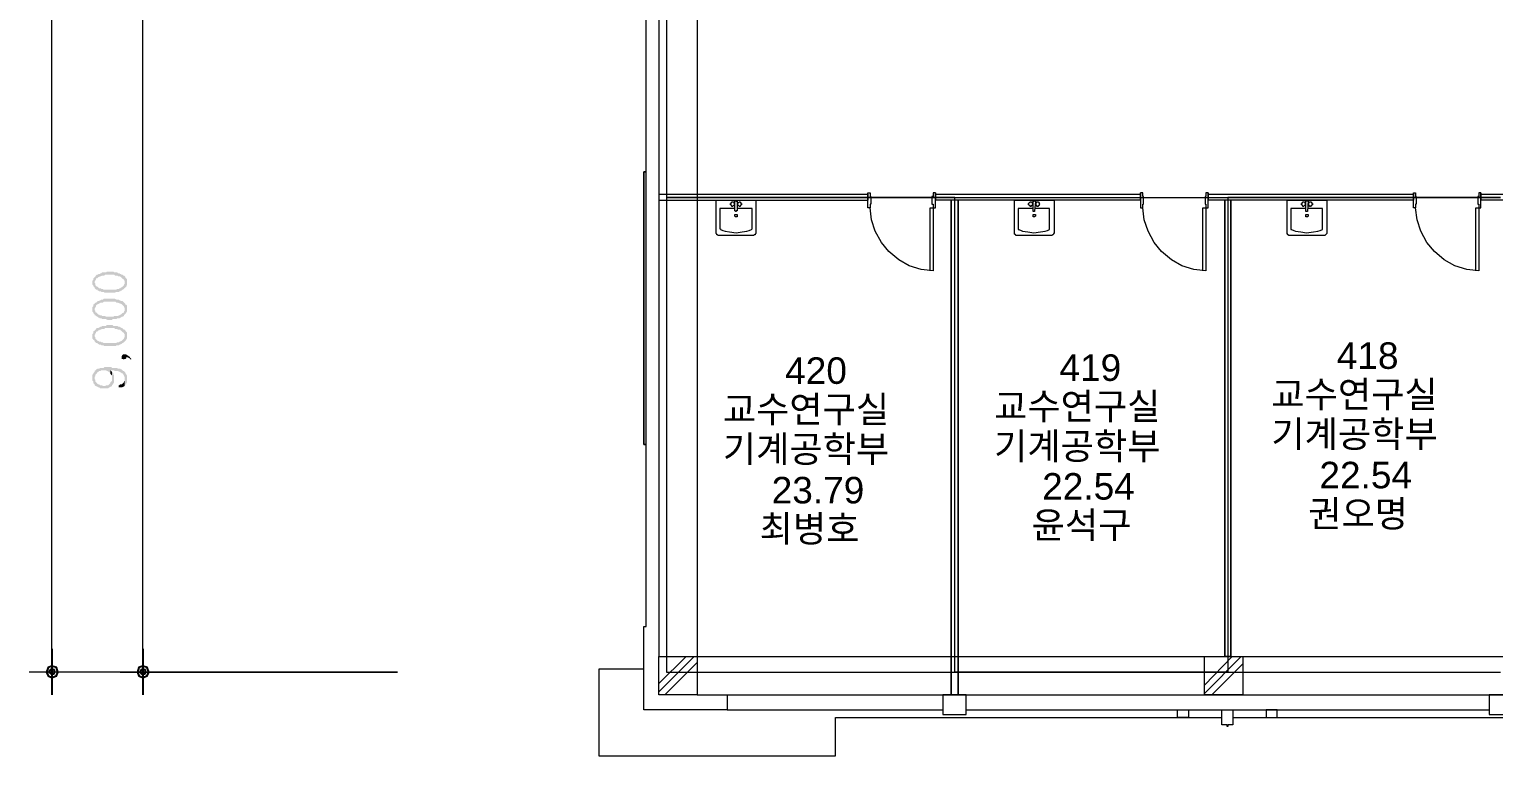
# Model space of a CAD drawing. Header units: millimetres. Extents: x -750 to 99069, y 12094 to 66109.
# Drawn here: x 2666 to 21988, y 15712 to 25295 of the extents above; entities that cross this region are included whole.
import ezdxf

# ---------------------------------------------------------------- set-up
doc = ezdxf.new("R2010")
doc.units = ezdxf.units.MM
for name, color, linetype in [('PDF_문자', 7, 'Continuous'), ('PDF_솔리드 채우기', 7, 'Continuous'), ('PDF_형상', 7, 'Continuous')]:
    doc.layers.add(name, color=color, linetype=linetype)
doc.styles.add('PDF 맑은고딕Semilight', font='Arial.ttf')

msp = doc.modelspace()

# ---------------------------------------------------------------- hatches: boundary and pattern name
at = {"layer": 'PDF_솔리드 채우기', "transparency": 33554559}
for points in [[(3499, 21958), (3499, 21948), (3499, 21938), (3499, 21928), (3509, 21918), (3509, 21908), (3519, 21898), (3529, 21889), (3529, 21879), (3539, 21869), (3548, 21859), (3568, 21859), (3568, 21849), (3578, 21849), (3588, 21839), (3598, 21839), (3608, 21839), (3618, 21829), (3628, 21829), (3648, 21829), (3658, 21819), (3667, 21819), (3677, 21819), (3697, 21819), (3707, 21819), (3717, 21819), (3727, 21819), (3747, 21819), (3757, 21819), (3767, 21819), (3786, 21819), (3796, 21819), (3806, 21829), (3816, 21829), (3826, 21829), (3846, 21829), (3856, 21839), (3866, 21839), (3876, 21849), (3886, 21849), (3886, 21849), (3895, 21859), (3915, 21869), (3915, 21879), (3925, 21879), (3925, 21958), (3925, 21948), (3925, 21938), (3915, 21928), (3915, 21918), (3905, 21908), (3895, 21898), (3886, 21889), (3876, 21889), (3866, 21879), (3856, 21879), (3846, 21869), (3836, 21869), (3826, 21869), (3806, 21859), (3796, 21859), (3786, 21859), (3777, 21859), (3757, 21859), (3747, 21859), (3737, 21859), (3727, 21859), (3717, 21859), (3697, 21859), (3687, 21859), (3677, 21859), (3667, 21859), (3648, 21859), (3638, 21869), (3628, 21869), (3618, 21869), (3608, 21879), (3598, 21879), (3588, 21879), (3578, 21889), (3568, 21898), (3558, 21898), (3548, 21908), (3539, 21918), (3539, 21928), (3539, 21938), (3529, 21948), (3529, 21958), (3529, 22027), (3519, 22017), (3509, 22008), (3509, 21998), (3509, 21988), (3499, 21978), (3499, 21968)], [(3529, 22027), (3529, 21958), (3529, 21968), (3539, 21978), (3539, 21988), (3548, 21998), (3548, 22008), (3558, 22008), (3568, 22017), (3578, 22027), (3588, 22027), (3598, 22037), (3608, 22037), (3628, 22047), (3638, 22047), (3648, 22047), (3658, 22047), (3667, 22057), (3687, 22057), (3697, 22057), (3707, 22057), (3727, 22057), (3727, 22057), (3747, 22057), (3757, 22057), (3767, 22057), (3786, 22057), (3796, 22047), (3806, 22047), (3816, 22047), (3826, 22047), (3836, 22037), (3856, 22037), (3866, 22037), (3866, 22027), (3876, 22027), (3886, 22017), (3895, 22008), (3905, 21998), (3915, 21998), (3915, 21988), (3925, 21978), (3925, 21968), (3925, 21958), (3925, 21879), (3935, 21889), (3945, 21898), (3945, 21908), (3955, 21918), (3955, 21928), (3955, 21938), (3955, 21948), (3955, 21958), (3955, 21968), (3955, 21978), (3955, 21988), (3955, 21998), (3945, 22008), (3935, 22017), (3935, 22027), (3925, 22037), (3915, 22047), (3905, 22047), (3895, 22057), (3886, 22057), (3876, 22067), (3866, 22067), (3856, 22077), (3846, 22077), (3836, 22077), (3826, 22087), (3816, 22087), (3796, 22087), (3786, 22087), (3777, 22097), (3767, 22097), (3747, 22097), (3737, 22097), (3727, 22097), (3717, 22097), (3697, 22097), (3687, 22097), (3677, 22087), (3667, 22087), (3648, 22087), (3638, 22087), (3628, 22087), (3618, 22077), (3608, 22077), (3598, 22067), (3588, 22067), (3578, 22067), (3568, 22057), (3558, 22057), (3548, 22047), (3539, 22037)], [(3499, 21601), (3499, 21591), (3499, 21581), (3499, 21571), (3509, 21561), (3509, 21551), (3519, 21542), (3529, 21532), (3529, 21522), (3539, 21522), (3548, 21512), (3568, 21502), (3568, 21502), (3578, 21492), (3588, 21492), (3598, 21482), (3608, 21482), (3618, 21482), (3628, 21472), (3648, 21472), (3658, 21472), (3667, 21472), (3677, 21472), (3697, 21462), (3707, 21462), (3717, 21462), (3727, 21462), (3747, 21462), (3757, 21462), (3767, 21472), (3786, 21472), (3796, 21472), (3806, 21472), (3816, 21472), (3826, 21482), (3846, 21482), (3856, 21482), (3866, 21492), (3876, 21492), (3886, 21502), (3886, 21502), (3895, 21502), (3915, 21512), (3915, 21522), (3925, 21532), (3925, 21601), (3925, 21591), (3925, 21581), (3915, 21571), (3915, 21561), (3905, 21551), (3895, 21551), (3886, 21542), (3876, 21532), (3866, 21532), (3856, 21522), (3846, 21522), (3836, 21512), (3826, 21512), (3806, 21512), (3796, 21512), (3786, 21512), (3777, 21502), (3757, 21502), (3747, 21502), (3737, 21502), (3727, 21502), (3717, 21502), (3697, 21502), (3687, 21502), (3677, 21502), (3667, 21512), (3648, 21512), (3638, 21512), (3628, 21512), (3618, 21522), (3608, 21522), (3598, 21522), (3588, 21532), (3578, 21532), (3568, 21542), (3558, 21551), (3548, 21561), (3539, 21561), (3539, 21571), (3539, 21581), (3529, 21591), (3529, 21601), (3529, 21680), (3519, 21670), (3509, 21661), (3509, 21651), (3509, 21641), (3499, 21631), (3499, 21621), (3499, 21611)], [(3529, 21680), (3529, 21601), (3529, 21611), (3539, 21621), (3539, 21631), (3548, 21641), (3548, 21651), (3558, 21661), (3568, 21670), (3578, 21670), (3588, 21680), (3598, 21680), (3608, 21690), (3628, 21690), (3638, 21690), (3648, 21700), (3658, 21700), (3667, 21700), (3687, 21700), (3697, 21700), (3707, 21700), (3727, 21700), (3727, 21700), (3747, 21700), (3757, 21700), (3767, 21700), (3786, 21700), (3796, 21700), (3806, 21700), (3816, 21690), (3826, 21690), (3836, 21690), (3856, 21680), (3866, 21680), (3866, 21680), (3876, 21670), (3886, 21670), (3895, 21661), (3905, 21651), (3915, 21641), (3915, 21631), (3925, 21621), (3925, 21611), (3925, 21601), (3925, 21532), (3935, 21542), (3945, 21551), (3945, 21561), (3955, 21571), (3955, 21581), (3955, 21591), (3955, 21601), (3955, 21601), (3955, 21611), (3955, 21631), (3955, 21641), (3955, 21651), (3945, 21661), (3935, 21661), (3935, 21670), (3925, 21680), (3915, 21690), (3905, 21700), (3895, 21710), (3886, 21710), (3876, 21710), (3866, 21720), (3856, 21720), (3846, 21730), (3836, 21730), (3826, 21730), (3816, 21730), (3796, 21740), (3786, 21740), (3777, 21740), (3767, 21740), (3747, 21740), (3737, 21740), (3727, 21740), (3717, 21740), (3697, 21740), (3687, 21740), (3677, 21740), (3667, 21740), (3648, 21740), (3638, 21730), (3628, 21730), (3618, 21730), (3608, 21720), (3598, 21720), (3588, 21710), (3578, 21710), (3568, 21710), (3558, 21700), (3548, 21690), (3539, 21690)], [(3499, 21254), (3499, 21244), (3499, 21234), (3499, 21214), (3509, 21204), (3509, 21195), (3519, 21195), (3529, 21185), (3529, 21175), (3539, 21165), (3548, 21155), (3568, 21155), (3568, 21145), (3578, 21145), (3588, 21135), (3598, 21135), (3608, 21135), (3618, 21125), (3628, 21125), (3648, 21125), (3658, 21115), (3667, 21115), (3677, 21115), (3697, 21115), (3707, 21115), (3717, 21115), (3727, 21115), (3747, 21115), (3757, 21115), (3767, 21115), (3786, 21115), (3796, 21115), (3806, 21115), (3816, 21125), (3826, 21125), (3846, 21125), (3856, 21135), (3866, 21135), (3876, 21145), (3886, 21145), (3886, 21145), (3895, 21155), (3915, 21165), (3915, 21165), (3925, 21175), (3925, 21254), (3925, 21244), (3925, 21234), (3915, 21224), (3915, 21214), (3905, 21204), (3895, 21195), (3886, 21185), (3876, 21185), (3866, 21175), (3856, 21175), (3846, 21165), (3836, 21165), (3826, 21165), (3806, 21155), (3796, 21155), (3786, 21155), (3777, 21155), (3757, 21155), (3747, 21155), (3737, 21155), (3727, 21155), (3717, 21155), (3697, 21155), (3687, 21155), (3677, 21155), (3667, 21155), (3648, 21155), (3638, 21165), (3628, 21165), (3618, 21165), (3608, 21175), (3598, 21175), (3588, 21175), (3578, 21185), (3568, 21185), (3558, 21195), (3548, 21204), (3539, 21214), (3539, 21224), (3539, 21234), (3529, 21244), (3529, 21254), (3529, 21323), (3519, 21314), (3509, 21304), (3509, 21294), (3509, 21284), (3499, 21274), (3499, 21264)], [(3529, 21323), (3529, 21254), (3529, 21264), (3539, 21274), (3539, 21284), (3548, 21294), (3548, 21304), (3558, 21304), (3568, 21314), (3578, 21323), (3588, 21323), (3598, 21333), (3608, 21333), (3628, 21343), (3638, 21343), (3648, 21343), (3658, 21343), (3667, 21353), (3687, 21353), (3697, 21353), (3707, 21353), (3727, 21353), (3727, 21353), (3747, 21353), (3757, 21353), (3767, 21353), (3786, 21353), (3796, 21343), (3806, 21343), (3816, 21343), (3826, 21343), (3836, 21333), (3856, 21333), (3866, 21333), (3866, 21323), (3876, 21323), (3886, 21314), (3895, 21304), (3905, 21294), (3915, 21294), (3915, 21284), (3925, 21274), (3925, 21264), (3925, 21254), (3925, 21175), (3935, 21185), (3945, 21195), (3945, 21204), (3955, 21214), (3955, 21224), (3955, 21234), (3955, 21244), (3955, 21254), (3955, 21264), (3955, 21274), (3955, 21284), (3955, 21294), (3945, 21304), (3935, 21314), (3935, 21323), (3925, 21333), (3915, 21333), (3905, 21343), (3895, 21353), (3886, 21353), (3876, 21363), (3866, 21363), (3856, 21373), (3846, 21373), (3836, 21373), (3826, 21383), (3816, 21383), (3796, 21383), (3786, 21383), (3777, 21383), (3767, 21393), (3747, 21393), (3737, 21393), (3727, 21393), (3717, 21393), (3697, 21393), (3687, 21393), (3677, 21383), (3667, 21383), (3648, 21383), (3638, 21383), (3628, 21383), (3618, 21373), (3608, 21373), (3598, 21363), (3588, 21363), (3578, 21353), (3568, 21353), (3558, 21353), (3548, 21343), (3539, 21333)], [(3886, 20976), (3886, 20957), (3886, 20947), (3895, 20947), (3905, 20947), (3915, 20937), (3915, 20937), (3925, 20947), (3935, 20947), (3935, 20947), (3945, 20957), (3945, 20967), (3945, 20976), (3955, 20967), (3975, 20967), (3975, 20957), (3985, 20957), (3995, 20947), (4005, 20937), (4005, 20937), (4014, 20947), (4005, 20957), (3995, 20967), (3995, 20976), (3985, 20976), (3975, 20986), (3965, 20996), (3955, 20996), (3945, 21006), (3935, 21006), (3915, 21006), (3915, 21006), (3905, 21006), (3895, 20996), (3895, 20996), (3886, 20986)], [(3499, 20699), (3499, 20689), (3499, 20669), (3499, 20659), (3509, 20649), (3509, 20639), (3509, 20629), (3519, 20620), (3529, 20610), (3529, 20600), (3539, 20590), (3548, 20590), (3558, 20580), (3568, 20580), (3578, 20570), (3588, 20570), (3598, 20560), (3608, 20560), (3618, 20560), (3638, 20560), (3648, 20560), (3658, 20560), (3667, 20560), (3677, 20560), (3697, 20560), (3707, 20560), (3717, 20570), (3727, 20570), (3737, 20580), (3747, 20580), (3757, 20590), (3757, 20600), (3757, 20600), (3767, 20610), (3777, 20620), (3777, 20629), (3786, 20639), (3786, 20649), (3786, 20669), (3786, 20679), (3786, 20679), (3786, 20699), (3786, 20709), (3786, 20719), (3786, 20729), (3777, 20739), (3777, 20758), (3777, 20758), (3767, 20768), (3757, 20778), (3757, 20689), (3757, 20679), (3757, 20669), (3757, 20659), (3747, 20649), (3737, 20639), (3737, 20629), (3727, 20620), (3727, 20620), (3717, 20610), (3707, 20600), (3697, 20600), (3687, 20600), (3667, 20590), (3658, 20590), (3648, 20590), (3638, 20590), (3628, 20600), (3608, 20600), (3598, 20600), (3588, 20610), (3578, 20610), (3568, 20620), (3558, 20620), (3558, 20629), (3548, 20639), (3539, 20649), (3539, 20659), (3539, 20669), (3529, 20679), (3529, 20699), (3529, 20788), (3529, 20778), (3519, 20768), (3509, 20758), (3509, 20748), (3499, 20739), (3499, 20729), (3499, 20719)], [(3529, 20788), (3529, 20699), (3529, 20709), (3539, 20719), (3539, 20729), (3539, 20739), (3548, 20748), (3558, 20758), (3558, 20768), (3568, 20768), (3578, 20778), (3588, 20788), (3598, 20788), (3608, 20788), (3618, 20798), (3628, 20798), (3648, 20798), (3648, 20798), (3667, 20798), (3677, 20798), (3687, 20788), (3697, 20788), (3707, 20778), (3717, 20778), (3727, 20768), (3737, 20758), (3737, 20798), (3747, 20798), (3767, 20798), (3777, 20798), (3796, 20788), (3806, 20788), (3816, 20788), (3836, 20788), (3846, 20778), (3856, 20778), (3856, 20778), (3866, 20768), (3876, 20768), (3886, 20758), (3895, 20758), (3905, 20748), (3905, 20739), (3915, 20729), (3915, 20719), (3925, 20709), (3925, 20699), (3925, 20679), (3925, 20679), (3925, 20600), (3935, 20600), (3935, 20610), (3945, 20610), (3945, 20620), (3955, 20639), (3955, 20649), (3955, 20659), (3955, 20669), (3955, 20679), (3955, 20699), (3955, 20709), (3955, 20719), (3955, 20729), (3945, 20739), (3945, 20748), (3935, 20758), (3935, 20768), (3925, 20778), (3915, 20788), (3905, 20788), (3895, 20798), (3895, 20798), (3886, 20808), (3876, 20808), (3876, 20808), (3866, 20818), (3856, 20818), (3846, 20818), (3836, 20818), (3826, 20828), (3806, 20828), (3796, 20828), (3786, 20828), (3767, 20828), (3757, 20828), (3747, 20838), (3727, 20838), (3707, 20838), (3697, 20838), (3687, 20838), (3667, 20838), (3658, 20838), (3648, 20828), (3628, 20828), (3618, 20828), (3608, 20828), (3588, 20818), (3578, 20818), (3568, 20818), (3558, 20808), (3548, 20808), (3548, 20798), (3539, 20798)], [(3737, 20758), (3737, 20748), (3747, 20739), (3757, 20729), (3757, 20719), (3757, 20709), (3757, 20689), (3757, 20778), (3747, 20788), (3737, 20798), (3737, 20798)], [(3846, 20590), (3846, 20580), (3846, 20570), (3856, 20570), (3866, 20570), (3876, 20570), (3886, 20570), (3905, 20580), (3915, 20580), (3925, 20590), (3925, 20600), (3925, 20679), (3925, 20669), (3925, 20659), (3915, 20649), (3915, 20639), (3905, 20629), (3905, 20629), (3895, 20620), (3886, 20610), (3876, 20610), (3866, 20610), (3856, 20600), (3846, 20600)]]:
    msp.add_hatch(color=256, dxfattribs=at).paths.add_polyline_path(points)

# ---------------------------------------------------------------- linework, layer by layer
at = {"layer": 'PDF_형상', "lineweight": 5}
for points in [[(22078, 37463), (18271, 37463), (15227, 37463), (15227, 30514), (15227, 28511), (11073, 28511), (11073, 23078), (11073, 16813), (14880, 16813), (18479, 16813), (22078, 16813)], [(2964, 16971), (2964, 37057)], [(22078, 25557), (18429, 25557), (18429, 30514), (18271, 30514), (15227, 30514), (15227, 28511), (11073, 28511), (11073, 23078), (14880, 23078), (18479, 23078), (22078, 23078)], [(11876, 16317), (10776, 16317), (10776, 17417), (10805, 17417), (10805, 26667), (10974, 26667)], [(11172, 26667), (10974, 26667), (10974, 17021)], [(11480, 25715), (11480, 26211), (10974, 26211), (10974, 25715), (11480, 25715), (11480, 17021), (90266, 17021), (90266, 26112)], [(4163, 16971), (4163, 25666)], [(10974, 23039), (13730, 23039), (13730, 23138)], [(10974, 23118), (13730, 23118), (13730, 23039)], [(22078, 23078), (18479, 23078), (18479, 16813), (14880, 16813), (14880, 23078), (11073, 23078), (11073, 16813), (14880, 16813), (14880, 23078), (18479, 23078), (18479, 16813), (22078, 16813)], [(11985, 23039), (11995, 23039), (11995, 23029), (12005, 23029), (12005, 23019), (12005, 22900), (11995, 22900), (11995, 22890), (11985, 22890), (11985, 22900), (11975, 22900), (11975, 23019), (11975, 23029), (11985, 23029), (11985, 23039), (11995, 23039)], [(14622, 23138), (14622, 23039), (14622, 23118), (17329, 23118), (17329, 23039), (14622, 23039)], [(14920, 16515), (14920, 23039), (14831, 23039), (14831, 16515)], [(14920, 23039), (14920, 16515), (14831, 16515), (14831, 23039)], [(17329, 23039), (17329, 23138), (17329, 22939), (17359, 22939), (17359, 22989), (17369, 22989), (17369, 23088), (17359, 23088), (17359, 23138), (17329, 23138)], [(20928, 23138), (20928, 23039), (18221, 23039), (18221, 23118), (20928, 23118), (20928, 23039)], [(18221, 23138), (18221, 23039)], [(18519, 17021), (18519, 23039), (18439, 23039), (18439, 17021)], [(18519, 23039), (18519, 17021), (18439, 17021), (18439, 23039)], [(21820, 23138), (21820, 23039), (21820, 23118), (24526, 23118), (24526, 23039), (21820, 23039)], [(11975, 22930), (11777, 22930), (11777, 22662), (11787, 22662), (11787, 22652), (11817, 22642), (11846, 22632), (11906, 22622), (11995, 22612), (12074, 22622), (12134, 22632), (12164, 22642), (12193, 22652), (12203, 22662), (12203, 22930), (12005, 22930)], [(14553, 22107), (14553, 22939), (14593, 22939), (14593, 22107), (14434, 22126), (14275, 22176), (14137, 22255), (14008, 22364), (13909, 22483), (13829, 22632), (13780, 22781), (13760, 22939)], [(15911, 22930), (15713, 22930), (15713, 22662), (15713, 22652), (15723, 22652), (15753, 22642), (15772, 22632), (15842, 22622), (15921, 22612), (16010, 22622), (16070, 22632), (16100, 22642), (16129, 22652), (16129, 22662), (16129, 22930), (15941, 22930)], [(18152, 22107), (18152, 22939), (18191, 22939), (18191, 22107), (18033, 22126), (17874, 22176), (17735, 22255), (17606, 22364), (17507, 22483), (17428, 22632), (17378, 22781), (17359, 22939)], [(19510, 22930), (19312, 22930), (19312, 22662), (19312, 22652), (19322, 22652), (19351, 22642), (19371, 22632), (19441, 22622), (19520, 22612), (19609, 22622), (19669, 22632), (19698, 22642), (19728, 22652), (19728, 22662), (19728, 22930), (19540, 22930)], [(21750, 22107), (21750, 22939), (21790, 22939), (21790, 22107), (21632, 22126), (21473, 22176), (21334, 22255), (21205, 22364), (21106, 22483), (21027, 22632), (20977, 22781), (20957, 22939)], [(11440, 17021), (10974, 16555)], [(11331, 17021), (10974, 16664)], [(18657, 17021), (18172, 16535)], [(18538, 17021), (18172, 16644)], [(3866, 16813), (7524, 16813), (2666, 16813)], [(10776, 16852), (10181, 16852), (10181, 15712), (13304, 15712), (13304, 16218), (18400, 16218)], [(11480, 16942), (11053, 16515)], [(18677, 16922), (18271, 16515)], [(11480, 16515), (11876, 16515), (11876, 16317), (14721, 16317)], [(11876, 16515), (75464, 16515), (75811, 16515)], [(15029, 16317), (21929, 16317)], [(18548, 16218), (25597, 16218)]]:
    msp.add_lwpolyline(points, dxfattribs=at)
for points in [[(10805, 19817), (10776, 19817), (10776, 23415), (10805, 23415), (10776, 23415), (10776, 19817)], [(11727, 22612), (11727, 23039), (12253, 23039), (12253, 22612), (12253, 22602), (12243, 22592), (12243, 22583), (12233, 22583), (12223, 22573), (12213, 22573), (11767, 22573), (11757, 22573), (11747, 22583), (11737, 22583), (11737, 22592), (11727, 22602)], [(11916, 22989), (11916, 22999), (11926, 22999), (11926, 23009), (11936, 23009), (11936, 23019), (11946, 23019), (11956, 23019), (11956, 23009), (11965, 23009), (11965, 22999), (11975, 22989), (11965, 22979), (11965, 22969), (11956, 22969), (11946, 22959), (11936, 22959), (11936, 22969), (11926, 22969), (11926, 22979), (11916, 22979)], [(12015, 22989), (12015, 22999), (12015, 23009), (12025, 23009), (12035, 23019), (12045, 23019), (12045, 23009), (12055, 23009), (12055, 22999), (12065, 22999), (12065, 22989), (12065, 22979), (12055, 22979), (12055, 22969), (12045, 22969), (12045, 22959), (12035, 22959), (12025, 22969), (12015, 22969), (12015, 22979)], [(13730, 22939), (13730, 23138), (13760, 23138), (13760, 23088), (13770, 23088), (13770, 22989), (13760, 22989), (13760, 22939)], [(14622, 22939), (14622, 23138), (14593, 23138), (14593, 23088), (14573, 23088), (14573, 22989), (14593, 22989), (14593, 22939)], [(15663, 22612), (15663, 23039), (16189, 23039), (16189, 22612), (16189, 22602), (16179, 22602), (16179, 22592), (16169, 22583), (16159, 22573), (16149, 22573), (15703, 22573), (15693, 22573), (15683, 22573), (15683, 22583), (15673, 22583), (15673, 22592), (15663, 22592), (15663, 22602)], [(15852, 22989), (15852, 22999), (15862, 23009), (15872, 23009), (15872, 23019), (15881, 23019), (15891, 23019), (15891, 23009), (15901, 23009), (15901, 22999), (15901, 22989), (15901, 22979), (15901, 22969), (15891, 22969), (15881, 22959), (15872, 22959), (15872, 22969), (15862, 22969), (15852, 22979)], [(15931, 22900), (15931, 22890), (15921, 22890), (15911, 22890), (15911, 22900), (15911, 23019), (15911, 23029), (15921, 23029), (15921, 23039), (15931, 23039), (15931, 23029), (15941, 23029), (15941, 23019)], [(15941, 22989), (15941, 22999), (15951, 22999), (15951, 23009), (15961, 23009), (15961, 23019), (15971, 23019), (15981, 23019), (15981, 23009), (15990, 23009), (15990, 22999), (16000, 22989), (15990, 22979), (15990, 22969), (15981, 22969), (15971, 22959), (15961, 22959), (15961, 22969), (15951, 22969), (15951, 22979)], [(18221, 22939), (18221, 23138), (18191, 23138), (18191, 23088), (18181, 23088), (18181, 22989), (18191, 22989), (18191, 22939)], [(19262, 22612), (19262, 23039), (19788, 23039), (19788, 22612), (19788, 22602), (19778, 22592), (19768, 22583), (19758, 22573), (19748, 22573), (19302, 22573), (19292, 22573), (19282, 22573), (19282, 22583), (19272, 22583), (19272, 22592), (19262, 22592), (19262, 22602)], [(19450, 22989), (19450, 22999), (19460, 22999), (19460, 23009), (19470, 23009), (19470, 23019), (19480, 23019), (19490, 23019), (19490, 23009), (19500, 23009), (19500, 22999), (19500, 22989), (19500, 22979), (19500, 22969), (19490, 22969), (19480, 22959), (19470, 22959), (19470, 22969), (19460, 22969), (19460, 22979), (19450, 22979)], [(19530, 22900), (19530, 22890), (19520, 22890), (19510, 22890), (19510, 22900), (19510, 23019), (19510, 23029), (19520, 23029), (19520, 23039), (19530, 23039), (19530, 23029), (19540, 23029), (19540, 23019)], [(19540, 22989), (19540, 22999), (19550, 22999), (19550, 23009), (19559, 23009), (19559, 23019), (19569, 23019), (19579, 23019), (19579, 23009), (19589, 23009), (19589, 22999), (19599, 22999), (19599, 22989), (19599, 22979), (19589, 22979), (19589, 22969), (19579, 22969), (19569, 22959), (19559, 22959), (19559, 22969), (19550, 22969), (19550, 22979)], [(20928, 22939), (20928, 23138), (20957, 23138), (20957, 23088), (20967, 23088), (20967, 22989), (20957, 22989), (20957, 22939)], [(21820, 22939), (21820, 23138), (21790, 23138), (21790, 23088), (21780, 23088), (21780, 22989), (21790, 22989), (21790, 22939)], [(11975, 22840), (11975, 22850), (11985, 22850), (11995, 22850), (12005, 22850), (12005, 22840), (12005, 22830), (12005, 22820), (11995, 22820), (11985, 22820), (11975, 22830)], [(15911, 22840), (15911, 22850), (15921, 22850), (15931, 22850), (15941, 22850), (15941, 22840), (15941, 22830), (15931, 22820), (15921, 22820), (15911, 22820), (15911, 22830)], [(19510, 22840), (19510, 22850), (19520, 22850), (19530, 22850), (19540, 22850), (19540, 22840), (19540, 22830), (19530, 22820), (19520, 22820), (19510, 22820), (19510, 22830)], [(10974, 17021), (11480, 17021), (11480, 16515), (10974, 16515)], [(18172, 17021), (18677, 17021), (18677, 16515), (18172, 16515)], [(15029, 16515), (14721, 16515), (14721, 16257), (15029, 16257)], [(22226, 16515), (21929, 16515), (21929, 16257), (22226, 16257)], [(17815, 16317), (17963, 16317), (17963, 16218), (17815, 16218)], [(18469, 16119), (18400, 16119), (18400, 16317), (18548, 16317), (18548, 16119), (18479, 16119), (18479, 16099), (18469, 16099)], [(19133, 16317), (18984, 16317), (18984, 16218), (19133, 16218)]]:
    msp.add_lwpolyline(points, close=True, dxfattribs=at)
at = {"layer": 'PDF_형상', "lineweight": 25}
for points in [[(2964, 17122), (2964, 16517)], [(4163, 17122), (4163, 16517)]]:
    msp.add_lwpolyline(points, dxfattribs=at)
for points in [[(2964, 16745), (3023, 16765), (3043, 16815), (3023, 16874), (2964, 16894), (2914, 16874), (2894, 16815), (2914, 16765)], [(2964, 16785), (2993, 16795), (3003, 16815), (2993, 16844), (2964, 16854), (2944, 16844), (2924, 16815), (2944, 16795)], [(4163, 16745), (4223, 16765), (4242, 16815), (4223, 16874), (4163, 16894), (4113, 16874), (4094, 16815), (4113, 16765)], [(4163, 16785), (4193, 16795), (4203, 16815), (4193, 16844), (4163, 16854), (4143, 16844), (4123, 16815), (4143, 16795)]]:
    msp.add_lwpolyline(points, close=True, dxfattribs=at)

# ---------------------------------------------------------------- texts
at = {"layer": 'PDF_문자', "char_height": 349.8, "attachment_point": 4, "style": 'PDF 맑은고딕Semilight'}
for s, insert in [('418', (19917, 20988)), ('420', (12639, 20790)), ('419', (16258, 20829)), ('교수연구실', (19054, 20462)), ('교수연구실', (11817, 20264)), ('교수연구실', (15396, 20304)), ('기계공학부', (19054, 19937)), ('기계공학부', (11817, 19739)), ('기계공학부', (15396, 19778)), ('22.54', (19688, 19412)), ('23.79', (12461, 19213)), ('22.54', (16030, 19263)), ('윤석구', (15891, 18737)), ('권오명', (19540, 18886)), ('최병호', (12302, 18688))]:
    msp.add_mtext(s, dxfattribs=dict(at, insert=insert))

doc.saveas('drawing.dxf')
